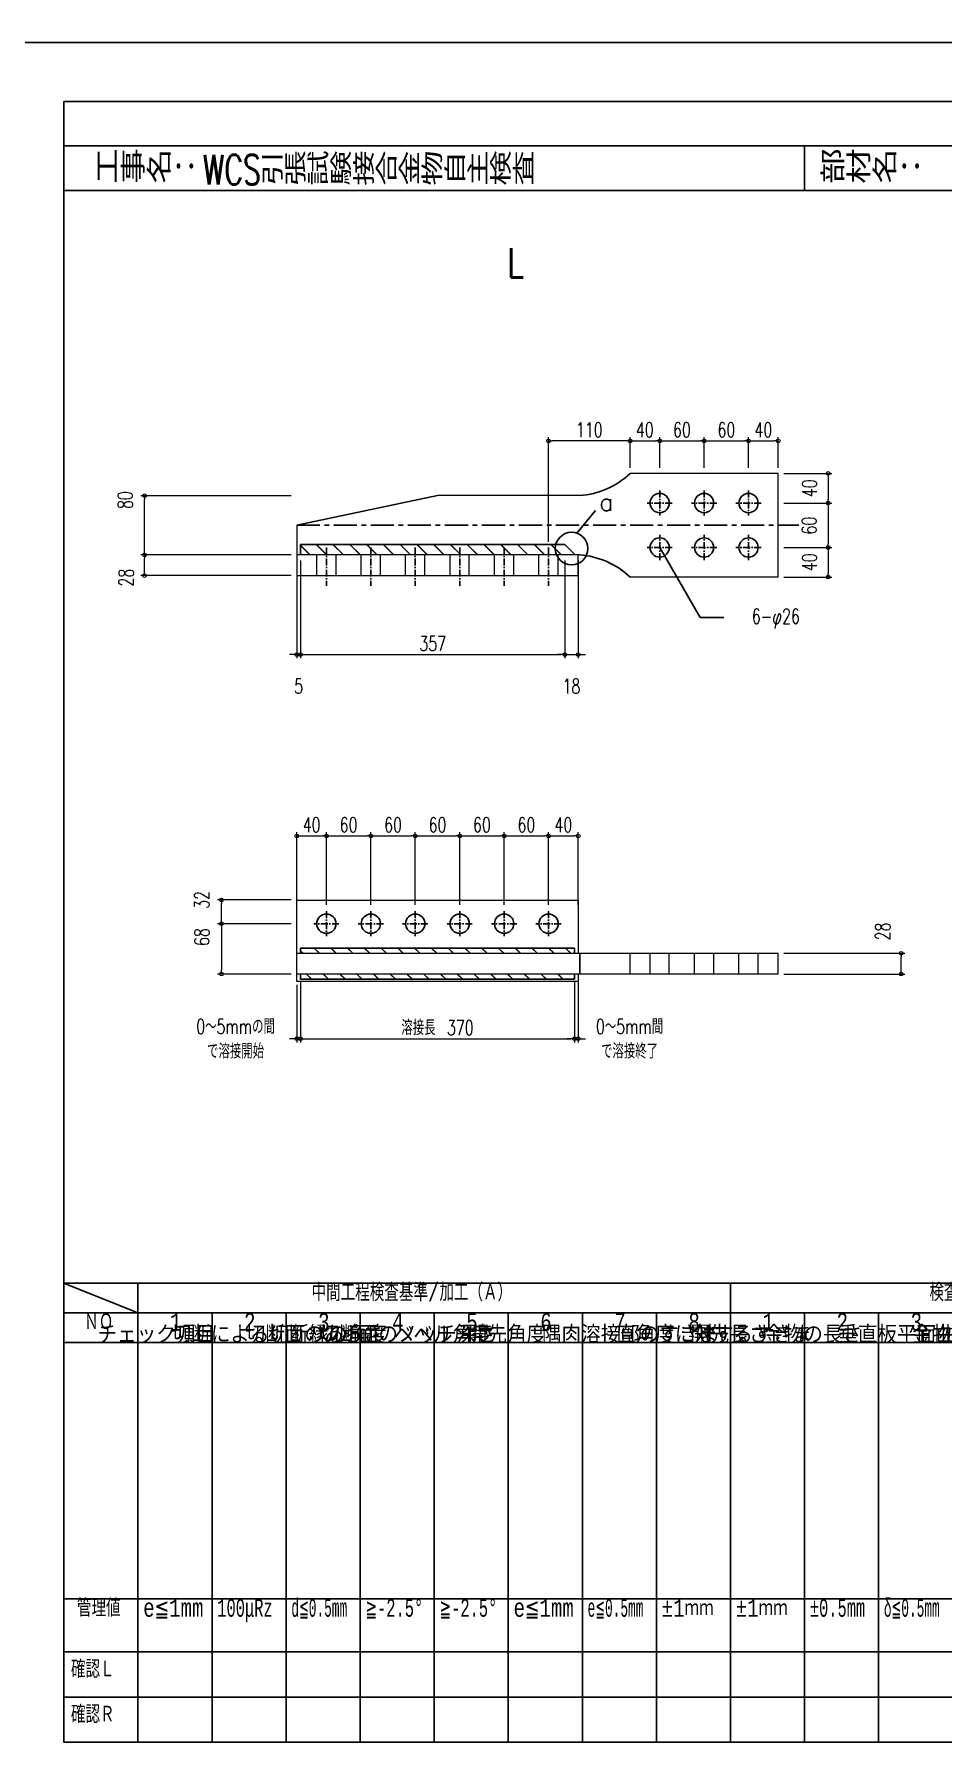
# Model space of a CAD drawing. Header units: millimetres. Extents: x 0 to 18796, y -11 to 7128.
# Drawn here: x 8744 to 9971, y 2450 to 4763 of the extents above; entities that cross this region are included whole.
import ezdxf
from ezdxf.enums import TextEntityAlignment as Align

# ---------------------------------------------------------------- set-up
doc = ezdxf.new("R2010")
doc.units = ezdxf.units.MM
doc.header["$LTSCALE"] = 5
for name, pattern in [('ACAD_ISO03W100', [30, 12, -18]), ('CENTER1', [10, 6.25, -1.25, 1.25, -1.25]), ('JIS_08_50', [53, 50, -1.125, 0.75, -1.125])]:
    doc.linetypes.add(name, pattern=pattern)
doc.layers.get('0').update_dxf_attribs({"color": 255})
doc.layers.get('DEFPOINTS').update_dxf_attribs({"color": 9})
for name, color, linetype in [('CENTER', 2, 'JIS_08_50'), ('LAYER6', 7, 'Continuous'), ('寸法', 4, 'Continuous'), ('文字', 7, 'Continuous'), ('溶接', 241, 'Continuous'), ('補助線', 7, 'ACAD_ISO03W100'), ('金物', 142, 'Continuous')]:
    doc.layers.add(name, color=color, linetype=linetype)
doc.styles.add('DLSTANDARD1', font='monotxt.shx', dxfattribs={"width": 0.6, "bigfont": 'extfont'})
doc.styles.add('KANJI', font='simplex.shx', dxfattribs={"width": 0.7, "bigfont": 'extfont2.shx'})
doc.styles.get("Standard").update_dxf_attribs({"font": 'simplex.shx', "width": 0.7, "height": 2.5, "bigfont": '@extfont2.shx'})
doc.styles.add('SUNPOU', font='simplex.shx', dxfattribs={"width": 0.7, "bigfont": 'extfont2.shx'})
doc.styles.add('TATEGAKI', font='txt', dxfattribs={"bigfont": 'bigfont.shx'})
doc.dimstyles.new('S5', dxfattribs={"dimscale": 5, "dimtxt": 4, "dimasz": 1, "dimexe": 1, "dimexo": 1.5, "dimgap": 1, "dimtad": 1, "dimtxsty": 'KANJI', "dimblk": 'ORIGIN', "dimcen": 0, "dimclrd": 256, "dimclre": 256, "dimclrt": 256, "dimadec": 0, "dimazin": 0, "dimtfac": 1, "dimtmove": 2, "dimatfit": 2, "dimfxl": 1, "dimtolj": 2, "dimlwd": 5, "dimlwe": 5, "dimarcsym": 0})
pattern_1 = [(135, (7193.385, 433.585), (-11.31371, -11.31371), []), (135, (7193.385, 433.905), (-11.31371, -11.31371), [])]

# ---------------------------------------------------------------- blocks, each defined once
blk = doc.blocks.new('_Origin')
at = {"color": 0, "linetype": 'ByBlock', "lineweight": -2}
blk.add_line((0, 0), (-1, 0), dxfattribs=at)
blk.add_circle((0, 0), 0.5, dxfattribs=at)
blk = doc.blocks.new('*D249')
at = {"layer": 'DEFPOINTS', "color": 0, "transparency": 16777216}
for p in [(9438.4, 4213.7), (9548.4, 4171.2), (9438.4, 4069.7)]:
    blk.add_point(p, dxfattribs=at)
at = {"layer": '寸法', "lineweight": 5, "transparency": 16777216}
for p, q in [((9438.4, 4077.2), (9438.4, 4218.7)), ((9543.4, 4213.7), (9443.4, 4213.7)), ((9548.4, 4178.7), (9548.4, 4218.7))]:
    blk.add_line(p, q, dxfattribs=at)
at = {"layer": '寸法', "lineweight": 5, "transparency": 16777216, "xscale": 5, "yscale": 5, "zscale": 5, "rotation": 180}
blk.add_blockref('_Origin', (9438.4, 4213.7), dxfattribs=at)
at = {"layer": '寸法', "lineweight": 5, "transparency": 16777216, "xscale": 5, "yscale": 5, "zscale": 5}
blk.add_blockref('_Origin', (9548.4, 4213.7), dxfattribs=at)
at = {"layer": '寸法', "linetype": 'Continuous', "transparency": 16777216, "insert": (9493.4, 4228.7), "char_height": 20, "attachment_point": 5, "style": 'KANJI'}
blk.add_mtext('\\A2;110', dxfattribs=at)
blk = doc.blocks.new('*D250')
at = {"layer": 'DEFPOINTS', "color": 0, "transparency": 16777216}
for p in [(8893, 4139.7), (9098.4, 4139.7), (9098.4, 4059.7)]:
    blk.add_point(p, dxfattribs=at)
at = {"layer": '寸法', "lineweight": 5, "transparency": 16777216}
for p, q in [((9090.9, 4139.7), (8888, 4139.7)), ((8893, 4064.7), (8893, 4134.7)), ((9090.9, 4059.7), (8888, 4059.7))]:
    blk.add_line(p, q, dxfattribs=at)
at = {"layer": '寸法', "lineweight": 5, "transparency": 16777216, "xscale": 5, "yscale": 5, "zscale": 5}
for p, rotation in [((8893, 4139.7), 90), ((8893, 4059.7), 270)]:
    blk.add_blockref('_Origin', p, dxfattribs=dict(at, rotation=rotation))
at = {"layer": '寸法', "linetype": 'Continuous', "transparency": 16777216, "insert": (8866.7, 4133.7), "char_height": 20, "attachment_point": 5, "rotation": 90, "style": 'KANJI'}
blk.add_mtext('\\A2;80', dxfattribs=at)
blk = doc.blocks.new('*D258')
at = {"layer": 'DEFPOINTS', "color": 0, "transparency": 16777216}
for p in [(8893, 4059.7), (9098.4, 4059.7), (9098.4, 4031.7)]:
    blk.add_point(p, dxfattribs=at)
at = {"layer": '寸法', "lineweight": 5, "transparency": 16777216}
for p, q in [((9090.9, 4059.7), (8888, 4059.7)), ((8893, 4036.7), (8893, 4054.7)), ((9090.9, 4031.7), (8888, 4031.7))]:
    blk.add_line(p, q, dxfattribs=at)
at = {"layer": '寸法', "lineweight": 5, "transparency": 16777216, "xscale": 5, "yscale": 5, "zscale": 5}
for p, rotation in [((8893, 4059.7), 90), ((8893, 4031.7), 270)]:
    blk.add_blockref('_Origin', p, dxfattribs=dict(at, rotation=rotation))
at = {"layer": '寸法', "linetype": 'Continuous', "transparency": 16777216, "insert": (8868, 4029), "char_height": 20, "attachment_point": 5, "rotation": 90, "style": 'KANJI'}
blk.add_mtext('\\A2;28', dxfattribs=at)
blk = doc.blocks.new('*D251')
at = {"layer": 'DEFPOINTS', "color": 0, "transparency": 16777216}
for p in [(9748.4, 4169.7), (9748.4, 4129.7), (9816, 4129.7)]:
    blk.add_point(p, dxfattribs=at)
at = {"layer": '寸法', "lineweight": 5, "transparency": 16777216}
for p, q in [((9755.9, 4169.7), (9821, 4169.7)), ((9816, 4164.7), (9816, 4134.7)), ((9755.9, 4129.7), (9821, 4129.7))]:
    blk.add_line(p, q, dxfattribs=at)
at = {"layer": '寸法', "lineweight": 5, "transparency": 16777216, "xscale": 5, "yscale": 5, "zscale": 5}
for p, rotation in [((9816, 4169.7), 90), ((9816, 4129.7), 270)]:
    blk.add_blockref('_Origin', p, dxfattribs=dict(at, rotation=rotation))
at = {"layer": '寸法', "linetype": 'Continuous', "transparency": 16777216, "insert": (9790.6, 4149.7), "char_height": 20, "attachment_point": 5, "rotation": 90, "style": 'KANJI'}
blk.add_mtext('\\A2;40', dxfattribs=at)
blk = doc.blocks.new('*D252')
at = {"layer": 'DEFPOINTS', "color": 0, "transparency": 16777216}
for p in [(9748.4, 4069.7), (9748.4, 4029.7), (9816, 4029.7)]:
    blk.add_point(p, dxfattribs=at)
at = {"layer": '寸法', "lineweight": 5, "transparency": 16777216}
for p, q in [((9755.9, 4069.7), (9821, 4069.7)), ((9816, 4064.7), (9816, 4034.7)), ((9755.9, 4029.7), (9821, 4029.7))]:
    blk.add_line(p, q, dxfattribs=at)
at = {"layer": '寸法', "lineweight": 5, "transparency": 16777216, "xscale": 5, "yscale": 5, "zscale": 5}
for p, rotation in [((9816, 4069.7), 90), ((9816, 4029.7), 270)]:
    blk.add_blockref('_Origin', p, dxfattribs=dict(at, rotation=rotation))
at = {"layer": '寸法', "linetype": 'Continuous', "transparency": 16777216, "insert": (9790.6, 4049.7), "char_height": 20, "attachment_point": 5, "rotation": 90, "style": 'KANJI'}
blk.add_mtext('\\A2;40', dxfattribs=at)
blk = doc.blocks.new('*D253')
at = {"layer": 'DEFPOINTS', "color": 0, "transparency": 16777216}
for p in [(9588.4, 4213.7), (9548.4, 4169.7), (9588.4, 4169.7)]:
    blk.add_point(p, dxfattribs=at)
at = {"layer": '寸法', "lineweight": 5, "transparency": 16777216}
for p, q in [((9548.4, 4177.2), (9548.4, 4218.7)), ((9553.4, 4213.7), (9583.4, 4213.7)), ((9588.4, 4177.2), (9588.4, 4218.7))]:
    blk.add_line(p, q, dxfattribs=at)
at = {"layer": '寸法', "lineweight": 5, "transparency": 16777216, "xscale": 5, "yscale": 5, "zscale": 5, "rotation": 180}
blk.add_blockref('_Origin', (9548.4, 4213.7), dxfattribs=at)
at = {"layer": '寸法', "lineweight": 5, "transparency": 16777216, "xscale": 5, "yscale": 5, "zscale": 5}
blk.add_blockref('_Origin', (9588.4, 4213.7), dxfattribs=at)
at = {"layer": '寸法', "linetype": 'Continuous', "transparency": 16777216, "insert": (9568.4, 4228.7), "char_height": 20, "attachment_point": 5, "style": 'KANJI'}
blk.add_mtext('\\A2;40', dxfattribs=at)
blk = doc.blocks.new('*D254')
at = {"layer": 'DEFPOINTS', "color": 0, "transparency": 16777216}
for p in [(9708.4, 4213.7), (9648.4, 4169.7), (9708.4, 4169.7)]:
    blk.add_point(p, dxfattribs=at)
at = {"layer": '寸法', "lineweight": 5, "transparency": 16777216}
for p, q in [((9648.4, 4177.2), (9648.4, 4218.7)), ((9653.4, 4213.7), (9703.4, 4213.7)), ((9708.4, 4177.2), (9708.4, 4218.7))]:
    blk.add_line(p, q, dxfattribs=at)
at = {"layer": '寸法', "lineweight": 5, "transparency": 16777216, "xscale": 5, "yscale": 5, "zscale": 5, "rotation": 180}
blk.add_blockref('_Origin', (9648.4, 4213.7), dxfattribs=at)
at = {"layer": '寸法', "lineweight": 5, "transparency": 16777216, "xscale": 5, "yscale": 5, "zscale": 5}
blk.add_blockref('_Origin', (9708.4, 4213.7), dxfattribs=at)
at = {"layer": '寸法', "linetype": 'Continuous', "transparency": 16777216, "insert": (9678.4, 4228.7), "char_height": 20, "attachment_point": 5, "style": 'KANJI'}
blk.add_mtext('\\A2;60', dxfattribs=at)
blk = doc.blocks.new('*D255')
at = {"layer": 'DEFPOINTS', "color": 0, "transparency": 16777216}
for p in [(9648.4, 4213.7), (9588.4, 4169.7), (9648.4, 4169.7)]:
    blk.add_point(p, dxfattribs=at)
at = {"layer": '寸法', "lineweight": 5, "transparency": 16777216}
for p, q in [((9588.4, 4177.2), (9588.4, 4218.7)), ((9593.4, 4213.7), (9643.4, 4213.7)), ((9648.4, 4177.2), (9648.4, 4218.7))]:
    blk.add_line(p, q, dxfattribs=at)
at = {"layer": '寸法', "lineweight": 5, "transparency": 16777216, "xscale": 5, "yscale": 5, "zscale": 5, "rotation": 180}
blk.add_blockref('_Origin', (9588.4, 4213.7), dxfattribs=at)
at = {"layer": '寸法', "lineweight": 5, "transparency": 16777216, "xscale": 5, "yscale": 5, "zscale": 5}
blk.add_blockref('_Origin', (9648.4, 4213.7), dxfattribs=at)
at = {"layer": '寸法', "linetype": 'Continuous', "transparency": 16777216, "insert": (9618.4, 4228.7), "char_height": 20, "attachment_point": 5, "style": 'KANJI'}
blk.add_mtext('\\A2;60', dxfattribs=at)
blk = doc.blocks.new('*D256')
at = {"layer": 'DEFPOINTS', "color": 0, "transparency": 16777216}
for p in [(9748.4, 4213.7), (9708.4, 4169.7), (9748.4, 4169.7)]:
    blk.add_point(p, dxfattribs=at)
at = {"layer": '寸法', "lineweight": 5, "transparency": 16777216}
for p, q in [((9708.4, 4177.2), (9708.4, 4218.7)), ((9713.4, 4213.7), (9743.4, 4213.7)), ((9748.4, 4177.2), (9748.4, 4218.7))]:
    blk.add_line(p, q, dxfattribs=at)
at = {"layer": '寸法', "lineweight": 5, "transparency": 16777216, "xscale": 5, "yscale": 5, "zscale": 5, "rotation": 180}
blk.add_blockref('_Origin', (9708.4, 4213.7), dxfattribs=at)
at = {"layer": '寸法', "lineweight": 5, "transparency": 16777216, "xscale": 5, "yscale": 5, "zscale": 5}
blk.add_blockref('_Origin', (9748.4, 4213.7), dxfattribs=at)
at = {"layer": '寸法', "linetype": 'Continuous', "transparency": 16777216, "insert": (9728.4, 4228.7), "char_height": 20, "attachment_point": 5, "style": 'KANJI'}
blk.add_mtext('\\A2;40', dxfattribs=at)
blk = doc.blocks.new('*D257')
at = {"layer": 'DEFPOINTS', "color": 0, "transparency": 16777216}
for p in [(9748.4, 4129.7), (9748.4, 4069.7), (9816, 4069.7)]:
    blk.add_point(p, dxfattribs=at)
at = {"layer": '寸法', "lineweight": 5, "transparency": 16777216}
for p, q in [((9755.9, 4129.7), (9821, 4129.7)), ((9816, 4124.7), (9816, 4074.7)), ((9755.9, 4069.7), (9821, 4069.7))]:
    blk.add_line(p, q, dxfattribs=at)
at = {"layer": '寸法', "lineweight": 5, "transparency": 16777216, "xscale": 5, "yscale": 5, "zscale": 5}
for p, rotation in [((9816, 4129.7), 90), ((9816, 4069.7), 270)]:
    blk.add_blockref('_Origin', p, dxfattribs=dict(at, rotation=rotation))
at = {"layer": '寸法', "linetype": 'Continuous', "transparency": 16777216, "insert": (9790.3, 4099.2), "char_height": 20, "attachment_point": 5, "rotation": 90, "style": 'KANJI'}
blk.add_mtext('\\A2;60', dxfattribs=at)
blk = doc.blocks.new('*D261')
at = {"layer": 'DEFPOINTS', "color": 0, "transparency": 16777216}
for p in [(9748.4, 3521.6), (9914.5, 3521.6), (9748.4, 3493.6)]:
    blk.add_point(p, dxfattribs=at)
at = {"layer": '寸法', "lineweight": 5, "transparency": 16777216}
for p, q in [((9755.9, 3521.6), (9919.5, 3521.6)), ((9914.5, 3498.6), (9914.5, 3516.6)), ((9755.9, 3493.6), (9919.5, 3493.6))]:
    blk.add_line(p, q, dxfattribs=at)
at = {"layer": '寸法', "lineweight": 5, "transparency": 16777216, "xscale": 5, "yscale": 5, "zscale": 5}
for p, rotation in [((9914.5, 3521.6), 90), ((9914.5, 3493.6), 270)]:
    blk.add_blockref('_Origin', p, dxfattribs=dict(at, rotation=rotation))
at = {"layer": '寸法', "linetype": 'Continuous', "transparency": 16777216, "insert": (9889.5, 3551), "char_height": 20, "attachment_point": 5, "rotation": 90, "style": 'KANJI'}
blk.add_mtext('\\A2;28', dxfattribs=at)
blk = doc.blocks.new('*D259')
at = {"layer": 'DEFPOINTS', "color": 0, "transparency": 16777216}
for p in [(8996.6, 3593.6), (9098.4, 3593.6), (9098.4, 3561.6)]:
    blk.add_point(p, dxfattribs=at)
at = {"layer": '寸法', "lineweight": 5, "transparency": 16777216}
for p, q in [((9090.9, 3593.6), (8991.6, 3593.6)), ((8996.6, 3566.6), (8996.6, 3588.6)), ((9090.9, 3561.6), (8991.6, 3561.6))]:
    blk.add_line(p, q, dxfattribs=at)
at = {"layer": '寸法', "lineweight": 5, "transparency": 16777216, "xscale": 5, "yscale": 5, "zscale": 5}
for p, rotation in [((8996.6, 3593.6), 90), ((8996.6, 3561.6), 270)]:
    blk.add_blockref('_Origin', p, dxfattribs=dict(at, rotation=rotation))
at = {"layer": '寸法', "linetype": 'Continuous', "transparency": 16777216, "insert": (8970.3, 3593.6), "char_height": 20, "attachment_point": 5, "rotation": 90, "style": 'KANJI'}
blk.add_mtext('\\A2;32', dxfattribs=at)
blk = doc.blocks.new('*D260')
at = {"layer": 'DEFPOINTS', "color": 0, "transparency": 16777216}
for p in [(9098.4, 3561.6), (8996.6, 3493.6), (9098.4, 3493.6)]:
    blk.add_point(p, dxfattribs=at)
at = {"layer": '寸法', "lineweight": 5, "transparency": 16777216}
for p, q in [((9090.9, 3561.6), (8991.6, 3561.6)), ((8996.6, 3556.6), (8996.6, 3498.6)), ((9090.9, 3493.6), (8991.6, 3493.6))]:
    blk.add_line(p, q, dxfattribs=at)
at = {"layer": '寸法', "lineweight": 5, "transparency": 16777216, "xscale": 5, "yscale": 5, "zscale": 5}
for p, rotation in [((8996.6, 3561.6), 90), ((8996.6, 3493.6), 270)]:
    blk.add_blockref('_Origin', p, dxfattribs=dict(at, rotation=rotation))
at = {"layer": '寸法', "linetype": 'Continuous', "transparency": 16777216, "insert": (8970.3, 3543.6), "char_height": 20, "attachment_point": 5, "rotation": 90, "style": 'KANJI'}
blk.add_mtext('\\A2;68', dxfattribs=at)
blk = doc.blocks.new('*D272')
at = {"layer": 'DEFPOINTS', "color": 0, "transparency": 16777216}
for p in [(9098.4, 3486.6), (9103.4, 3486.6), (9103.4, 3406.1)]:
    blk.add_point(p, dxfattribs=at)
at = {"layer": '寸法', "linetype": 'Continuous', "lineweight": 5, "transparency": 16777216}
for p, q in [((9098.4, 3479.1), (9098.4, 3401.1)), ((9103.4, 3479.1), (9103.4, 3401.1)), ((9093.4, 3406.1), (9088.4, 3406.1)), ((9098.4, 3406.1), (9103.4, 3406.1)), ((9108.4, 3406.1), (9113.4, 3406.1))]:
    blk.add_line(p, q, dxfattribs=at)
at = {"layer": '寸法', "lineweight": 5, "transparency": 16777216, "xscale": 5, "yscale": 5, "zscale": 5}
blk.add_blockref('_Origin', (9098.4, 3406.1), dxfattribs=at)
at = {"layer": '寸法', "lineweight": 5, "transparency": 16777216, "xscale": 5, "yscale": 5, "zscale": 5, "rotation": 180}
blk.add_blockref('_Origin', (9103.4, 3406.1), dxfattribs=at)
at = {"layer": '寸法', "linetype": 'Continuous', "transparency": 16777216, "insert": (9015.8, 3406.1), "char_height": 20, "attachment_point": 5, "style": 'KANJI'}
blk.add_mtext('\\A2;0～5mmの間\\Pで溶接開始', dxfattribs=at)
blk = doc.blocks.new('*D273')
at = {"layer": 'DEFPOINTS', "color": 0, "transparency": 16777216}
for p in [(9103.4, 3490.6), (9473.4, 3490.6), (9473.4, 3406.1)]:
    blk.add_point(p, dxfattribs=at)
at = {"layer": '寸法', "linetype": 'Continuous', "lineweight": 5, "transparency": 16777216}
for p, q in [((9103.4, 3483.1), (9103.4, 3401.1)), ((9473.4, 3483.1), (9473.4, 3401.1)), ((9108.4, 3406.1), (9468.4, 3406.1))]:
    blk.add_line(p, q, dxfattribs=at)
at = {"layer": '寸法', "lineweight": 5, "transparency": 16777216, "xscale": 5, "yscale": 5, "zscale": 5, "rotation": 180}
blk.add_blockref('_Origin', (9103.4, 3406.1), dxfattribs=at)
at = {"layer": '寸法', "lineweight": 5, "transparency": 16777216, "xscale": 5, "yscale": 5, "zscale": 5}
blk.add_blockref('_Origin', (9473.4, 3406.1), dxfattribs=at)
at = {"layer": '寸法', "linetype": 'Continuous', "transparency": 16777216, "insert": (9288.4, 3421.1), "char_height": 20, "attachment_point": 5, "style": 'KANJI'}
blk.add_mtext('\\A2;溶接長\u3000370', dxfattribs=at)
blk = doc.blocks.new('*D274')
at = {"layer": 'DEFPOINTS', "color": 0, "transparency": 16777216}
for p in [(9478.4, 3496.6), (9473.4, 3490.6), (9478.4, 3406.1)]:
    blk.add_point(p, dxfattribs=at)
at = {"layer": '寸法', "linetype": 'Continuous', "lineweight": 5, "transparency": 16777216}
for p, q in [((9473.4, 3483.1), (9473.4, 3401.1)), ((9478.4, 3489.1), (9478.4, 3401.1)), ((9468.4, 3406.1), (9463.4, 3406.1)), ((9473.4, 3406.1), (9478.4, 3406.1)), ((9483.4, 3406.1), (9488.4, 3406.1))]:
    blk.add_line(p, q, dxfattribs=at)
at = {"layer": '寸法', "lineweight": 5, "transparency": 16777216, "xscale": 5, "yscale": 5, "zscale": 5}
blk.add_blockref('_Origin', (9473.4, 3406.1), dxfattribs=at)
at = {"layer": '寸法', "lineweight": 5, "transparency": 16777216, "xscale": 5, "yscale": 5, "zscale": 5, "rotation": 180}
blk.add_blockref('_Origin', (9478.4, 3406.1), dxfattribs=at)
at = {"layer": '寸法', "linetype": 'Continuous', "transparency": 16777216, "insert": (9547.7, 3406.1), "char_height": 20, "attachment_point": 5, "style": 'KANJI'}
blk.add_mtext('\\A2;0～5mm間\\Pで溶接終了', dxfattribs=at)
blk = doc.blocks.new('*D275')
at = {"layer": 'DEFPOINTS', "color": 0, "transparency": 16777216}
for p in [(9138.4, 3680.1), (9098.4, 3579.6), (9138.4, 3579.6)]:
    blk.add_point(p, dxfattribs=at)
at = {"layer": '寸法', "linetype": 'Continuous', "lineweight": 5, "transparency": 16777216}
for p, q in [((9098.4, 3587.1), (9098.4, 3685.1)), ((9103.4, 3680.1), (9133.4, 3680.1)), ((9138.4, 3587.1), (9138.4, 3685.1))]:
    blk.add_line(p, q, dxfattribs=at)
at = {"layer": '寸法', "lineweight": 5, "transparency": 16777216, "xscale": 5, "yscale": 5, "zscale": 5, "rotation": 180}
blk.add_blockref('_Origin', (9098.4, 3680.1), dxfattribs=at)
at = {"layer": '寸法', "lineweight": 5, "transparency": 16777216, "xscale": 5, "yscale": 5, "zscale": 5}
blk.add_blockref('_Origin', (9138.4, 3680.1), dxfattribs=at)
at = {"layer": '寸法', "linetype": 'Continuous', "transparency": 16777216, "insert": (9118.4, 3695.1), "char_height": 20, "attachment_point": 5, "style": 'KANJI'}
blk.add_mtext('\\A2;40', dxfattribs=at)
blk = doc.blocks.new('*D276')
at = {"layer": 'DEFPOINTS', "color": 0, "transparency": 16777216}
for p in [(9198.4, 3680.1), (9138.4, 3579.6), (9198.4, 3579.6)]:
    blk.add_point(p, dxfattribs=at)
at = {"layer": '寸法', "linetype": 'Continuous', "lineweight": 5, "transparency": 16777216}
for p, q in [((9138.4, 3587.1), (9138.4, 3685.1)), ((9143.4, 3680.1), (9193.4, 3680.1)), ((9198.4, 3587.1), (9198.4, 3685.1))]:
    blk.add_line(p, q, dxfattribs=at)
at = {"layer": '寸法', "lineweight": 5, "transparency": 16777216, "xscale": 5, "yscale": 5, "zscale": 5, "rotation": 180}
blk.add_blockref('_Origin', (9138.4, 3680.1), dxfattribs=at)
at = {"layer": '寸法', "lineweight": 5, "transparency": 16777216, "xscale": 5, "yscale": 5, "zscale": 5}
blk.add_blockref('_Origin', (9198.4, 3680.1), dxfattribs=at)
at = {"layer": '寸法', "linetype": 'Continuous', "transparency": 16777216, "insert": (9168.4, 3695.1), "char_height": 20, "attachment_point": 5, "style": 'KANJI'}
blk.add_mtext('\\A2;60', dxfattribs=at)
blk = doc.blocks.new('*D277')
at = {"layer": 'DEFPOINTS', "color": 0, "transparency": 16777216}
for p in [(9258.4, 3680.1), (9198.4, 3579.6), (9258.4, 3579.6)]:
    blk.add_point(p, dxfattribs=at)
at = {"layer": '寸法', "linetype": 'Continuous', "lineweight": 5, "transparency": 16777216}
for p, q in [((9198.4, 3587.1), (9198.4, 3685.1)), ((9203.4, 3680.1), (9253.4, 3680.1)), ((9258.4, 3587.1), (9258.4, 3685.1))]:
    blk.add_line(p, q, dxfattribs=at)
at = {"layer": '寸法', "lineweight": 5, "transparency": 16777216, "xscale": 5, "yscale": 5, "zscale": 5, "rotation": 180}
blk.add_blockref('_Origin', (9198.4, 3680.1), dxfattribs=at)
at = {"layer": '寸法', "lineweight": 5, "transparency": 16777216, "xscale": 5, "yscale": 5, "zscale": 5}
blk.add_blockref('_Origin', (9258.4, 3680.1), dxfattribs=at)
at = {"layer": '寸法', "linetype": 'Continuous', "transparency": 16777216, "insert": (9228.4, 3695.1), "char_height": 20, "attachment_point": 5, "style": 'KANJI'}
blk.add_mtext('\\A2;60', dxfattribs=at)
blk = doc.blocks.new('*D278')
at = {"layer": 'DEFPOINTS', "color": 0, "transparency": 16777216}
for p in [(9318.4, 3680.1), (9258.4, 3579.6), (9318.4, 3579.6)]:
    blk.add_point(p, dxfattribs=at)
at = {"layer": '寸法', "linetype": 'Continuous', "lineweight": 5, "transparency": 16777216}
for p, q in [((9258.4, 3587.1), (9258.4, 3685.1)), ((9263.4, 3680.1), (9313.4, 3680.1)), ((9318.4, 3587.1), (9318.4, 3685.1))]:
    blk.add_line(p, q, dxfattribs=at)
at = {"layer": '寸法', "lineweight": 5, "transparency": 16777216, "xscale": 5, "yscale": 5, "zscale": 5, "rotation": 180}
blk.add_blockref('_Origin', (9258.4, 3680.1), dxfattribs=at)
at = {"layer": '寸法', "lineweight": 5, "transparency": 16777216, "xscale": 5, "yscale": 5, "zscale": 5}
blk.add_blockref('_Origin', (9318.4, 3680.1), dxfattribs=at)
at = {"layer": '寸法', "linetype": 'Continuous', "transparency": 16777216, "insert": (9288.4, 3695.1), "char_height": 20, "attachment_point": 5, "style": 'KANJI'}
blk.add_mtext('\\A2;60', dxfattribs=at)
blk = doc.blocks.new('*D279')
at = {"layer": 'DEFPOINTS', "color": 0, "transparency": 16777216}
for p in [(9378.4, 3680.1), (9318.4, 3579.6), (9378.4, 3579.6)]:
    blk.add_point(p, dxfattribs=at)
at = {"layer": '寸法', "linetype": 'Continuous', "lineweight": 5, "transparency": 16777216}
for p, q in [((9318.4, 3587.1), (9318.4, 3685.1)), ((9323.4, 3680.1), (9373.4, 3680.1)), ((9378.4, 3587.1), (9378.4, 3685.1))]:
    blk.add_line(p, q, dxfattribs=at)
at = {"layer": '寸法', "lineweight": 5, "transparency": 16777216, "xscale": 5, "yscale": 5, "zscale": 5, "rotation": 180}
blk.add_blockref('_Origin', (9318.4, 3680.1), dxfattribs=at)
at = {"layer": '寸法', "lineweight": 5, "transparency": 16777216, "xscale": 5, "yscale": 5, "zscale": 5}
blk.add_blockref('_Origin', (9378.4, 3680.1), dxfattribs=at)
at = {"layer": '寸法', "linetype": 'Continuous', "transparency": 16777216, "insert": (9348.4, 3695.1), "char_height": 20, "attachment_point": 5, "style": 'KANJI'}
blk.add_mtext('\\A2;60', dxfattribs=at)
blk = doc.blocks.new('*D280')
at = {"layer": 'DEFPOINTS', "color": 0, "transparency": 16777216}
for p in [(9438.4, 3680.1), (9378.4, 3579.6), (9438.4, 3579.6)]:
    blk.add_point(p, dxfattribs=at)
at = {"layer": '寸法', "linetype": 'Continuous', "lineweight": 5, "transparency": 16777216}
for p, q in [((9378.4, 3587.1), (9378.4, 3685.1)), ((9383.4, 3680.1), (9433.4, 3680.1)), ((9438.4, 3587.1), (9438.4, 3685.1))]:
    blk.add_line(p, q, dxfattribs=at)
at = {"layer": '寸法', "lineweight": 5, "transparency": 16777216, "xscale": 5, "yscale": 5, "zscale": 5, "rotation": 180}
blk.add_blockref('_Origin', (9378.4, 3680.1), dxfattribs=at)
at = {"layer": '寸法', "lineweight": 5, "transparency": 16777216, "xscale": 5, "yscale": 5, "zscale": 5}
blk.add_blockref('_Origin', (9438.4, 3680.1), dxfattribs=at)
at = {"layer": '寸法', "linetype": 'Continuous', "transparency": 16777216, "insert": (9408.4, 3695.1), "char_height": 20, "attachment_point": 5, "style": 'KANJI'}
blk.add_mtext('\\A2;60', dxfattribs=at)
blk = doc.blocks.new('*D281')
at = {"layer": 'DEFPOINTS', "color": 0, "transparency": 16777216}
for p in [(9478.4, 3680.1), (9438.4, 3579.6), (9478.4, 3579.6)]:
    blk.add_point(p, dxfattribs=at)
at = {"layer": '寸法', "linetype": 'Continuous', "lineweight": 5, "transparency": 16777216}
for p, q in [((9438.4, 3587.1), (9438.4, 3685.1)), ((9443.4, 3680.1), (9473.4, 3680.1)), ((9478.4, 3587.1), (9478.4, 3685.1))]:
    blk.add_line(p, q, dxfattribs=at)
at = {"layer": '寸法', "lineweight": 5, "transparency": 16777216, "xscale": 5, "yscale": 5, "zscale": 5, "rotation": 180}
blk.add_blockref('_Origin', (9438.4, 3680.1), dxfattribs=at)
at = {"layer": '寸法', "lineweight": 5, "transparency": 16777216, "xscale": 5, "yscale": 5, "zscale": 5}
blk.add_blockref('_Origin', (9478.4, 3680.1), dxfattribs=at)
at = {"layer": '寸法', "linetype": 'Continuous', "transparency": 16777216, "insert": (9458.4, 3695.1), "char_height": 20, "attachment_point": 5, "style": 'KANJI'}
blk.add_mtext('\\A2;40', dxfattribs=at)
blk = doc.blocks.new('*D282')
at = {"layer": 'DEFPOINTS', "color": 0, "transparency": 16777216}
for p in [(9098.4, 4059.7), (9103.4, 4040.7), (9103.4, 3925)]:
    blk.add_point(p, dxfattribs=at)
at = {"layer": '寸法', "linetype": 'Continuous', "lineweight": 5, "transparency": 16777216}
for p, q in [((9098.4, 4052.2), (9098.4, 3920)), ((9103.4, 4033.2), (9103.4, 3920)), ((9093.4, 3925), (9088.4, 3925)), ((9098.4, 3925), (9103.4, 3925)), ((9108.4, 3925), (9113.4, 3925))]:
    blk.add_line(p, q, dxfattribs=at)
at = {"layer": '寸法', "lineweight": 5, "transparency": 16777216, "xscale": 5, "yscale": 5, "zscale": 5}
blk.add_blockref('_Origin', (9098.4, 3925), dxfattribs=at)
at = {"layer": '寸法', "lineweight": 5, "transparency": 16777216, "xscale": 5, "yscale": 5, "zscale": 5, "rotation": 180}
blk.add_blockref('_Origin', (9103.4, 3925), dxfattribs=at)
at = {"layer": '寸法', "linetype": 'Continuous', "transparency": 16777216, "insert": (9100.9, 3882.5), "char_height": 20, "attachment_point": 5, "style": 'KANJI'}
blk.add_mtext('\\A2;5', dxfattribs=at)
blk = doc.blocks.new('*D283')
at = {"layer": 'DEFPOINTS', "color": 0, "transparency": 16777216}
for p in [(9103.4, 4059.7), (9460.4, 4059.7), (9460.4, 3925)]:
    blk.add_point(p, dxfattribs=at)
at = {"layer": '寸法', "linetype": 'Continuous', "lineweight": 5, "transparency": 16777216}
for p, q in [((9103.4, 4052.2), (9103.4, 3920)), ((9460.4, 4052.2), (9460.4, 3920)), ((9108.4, 3925), (9455.4, 3925))]:
    blk.add_line(p, q, dxfattribs=at)
at = {"layer": '寸法', "lineweight": 5, "transparency": 16777216, "xscale": 5, "yscale": 5, "zscale": 5, "rotation": 180}
blk.add_blockref('_Origin', (9103.4, 3925), dxfattribs=at)
at = {"layer": '寸法', "lineweight": 5, "transparency": 16777216, "xscale": 5, "yscale": 5, "zscale": 5}
blk.add_blockref('_Origin', (9460.4, 3925), dxfattribs=at)
at = {"layer": '寸法', "linetype": 'Continuous', "transparency": 16777216, "insert": (9281.9, 3940), "char_height": 20, "attachment_point": 5, "style": 'KANJI'}
blk.add_mtext('\\A2;357', dxfattribs=at)
blk = doc.blocks.new('*D284')
at = {"layer": 'DEFPOINTS', "color": 0, "transparency": 16777216}
for p in [(9460.4, 4059.7), (9478.4, 4059.7), (9478.4, 3925)]:
    blk.add_point(p, dxfattribs=at)
at = {"layer": '寸法', "linetype": 'Continuous', "lineweight": 5, "transparency": 16777216}
for p, q in [((9460.4, 4052.2), (9460.4, 3920)), ((9478.4, 4052.2), (9478.4, 3920)), ((9455.4, 3925), (9450.4, 3925)), ((9460.4, 3925), (9478.4, 3925)), ((9483.4, 3925), (9488.4, 3925))]:
    blk.add_line(p, q, dxfattribs=at)
at = {"layer": '寸法', "lineweight": 5, "transparency": 16777216, "xscale": 5, "yscale": 5, "zscale": 5}
blk.add_blockref('_Origin', (9460.4, 3925), dxfattribs=at)
at = {"layer": '寸法', "lineweight": 5, "transparency": 16777216, "xscale": 5, "yscale": 5, "zscale": 5, "rotation": 180}
blk.add_blockref('_Origin', (9478.4, 3925), dxfattribs=at)
at = {"layer": '寸法', "linetype": 'Continuous', "transparency": 16777216, "insert": (9469.4, 3882.5), "char_height": 20, "attachment_point": 5, "style": 'KANJI'}
blk.add_mtext('\\A2;18', dxfattribs=at)

msp = doc.modelspace()

# ---------------------------------------------------------------- hatches: boundary and pattern name
at = {"layer": '溶接', "ltscale": 6}
h = msp.add_hatch(dxfattribs=at)
h.set_pattern_fill('JIS_LC_20', color=256, scale=0.8, angle=90)
h.set_pattern_definition([(135, (7194.385, 980.727), (-11.31371, -11.31371), []), (135, (7194.385, 981.047), (-11.31371, -11.31371), [])])
h.paths.add_polyline_path([(9282.385, 4059.727), (9103.385, 4059.727), (9103.385, 4073.727), (9282.385, 4073.727)])
h.paths.add_polyline_path([(9460.385, 4059.727), (9282.385, 4059.727), (9282.385, 4073.727), (9460.385, 4073.727)])
h.paths.add_polyline_path([(9460.385, 4059.727), (9460.385, 4065.727)], flags=17)
h = msp.add_hatch(dxfattribs=at)
h.set_pattern_fill('JIS_LC_20', color=256, scale=0.8, angle=90)
h.set_pattern_definition(pattern_1)
h.paths.add_polyline_path([(9281.385, 3521.585), (9103.385, 3521.585), (9103.385, 3528.585), (9281.385, 3528.585)])
h.paths.add_polyline_path([(9464.385, 3521.585), (9281.385, 3521.585), (9281.385, 3528.585), (9464.385, 3528.585)])
h.paths.add_polyline_path([(9473.385, 3521.585), (9464.385, 3521.585), (9464.385, 3527.585), (9473.385, 3527.585)])
h = msp.add_hatch(dxfattribs=at)
h.set_pattern_fill('JIS_LC_20', color=256, scale=0.8, angle=90)
h.set_pattern_definition(pattern_1)
h.paths.add_polyline_path([(9281.385, 3493.585), (9103.385, 3493.585), (9103.385, 3486.585), (9281.385, 3486.585)])
h.paths.add_polyline_path([(9464.385, 3493.585), (9281.385, 3493.585), (9281.385, 3486.585), (9464.385, 3486.585)])
h.paths.add_polyline_path([(9473.385, 3493.585), (9464.385, 3493.585), (9464.385, 3487.585), (9473.385, 3487.585)])

# ---------------------------------------------------------------- linework, layer by layer
at = {"linetype": 'Continuous', "lineweight": -3}
for p, q in [((8784, 4612), (11988, 4612)), ((9784, 4552), (9784, 4612)), ((8784, 4552), (11988, 4552)), ((8784, 3076), (11988, 3076)), ((8784, 3036), (11988, 3036)), ((8784, 2996), (11684, 2996)), ((8784, 2649.709), (11684, 2649.709)), ((8784, 2577.936), (11684, 2577.936)), ((8784, 2516.968), (11684, 2516.968))]:
    msp.add_line(p, q, dxfattribs=at)
for points in [[(8704, 7128), (12068, 7128), (12068, 4752), (8704, 4752)], [(8704, 4752), (12068, 4752), (12068, 2376), (8704, 2376)], [(8784, 4672), (11988, 4672), (11988, 2456), (8784, 2456)]]:
    msp.add_lwpolyline(points, close=True, dxfattribs=at)
at = {"layer": 'CENTER', "linetype": 'CENTER1'}
msp.add_line((9098.385, 4099.727), (9776.038, 4099.727), dxfattribs=at)
at = {"layer": '寸法', "linetype": 'CENTER1', "ltscale": 0.3}
for p, q in [((9588.385, 4146.727), (9588.385, 4112.727)), ((9648.385, 4146.727), (9648.385, 4112.727)), ((9708.385, 4146.727), (9708.385, 4112.727)), ((9605.385, 4129.727), (9571.385, 4129.727)), ((9665.385, 4129.727), (9631.385, 4129.727)), ((9725.385, 4129.727), (9691.385, 4129.727)), ((9588.385, 4052.727), (9588.385, 4086.727)), ((9648.385, 4052.727), (9648.385, 4086.727)), ((9708.385, 4052.727), (9708.385, 4086.727)), ((9138.385, 4069.727), (9138.385, 4017.727)), ((9198.385, 4069.727), (9198.385, 4017.727)), ((9258.385, 4069.727), (9258.385, 4017.727)), ((9318.385, 4069.727), (9318.385, 4017.727)), ((9378.385, 4069.727), (9378.385, 4017.727)), ((9438.385, 4069.727), (9438.385, 4017.727)), ((9605.385, 4069.727), (9571.385, 4069.727)), ((9665.385, 4069.727), (9631.385, 4069.727)), ((9725.385, 4069.727), (9691.385, 4069.727)), ((9138.385, 3578.585), (9138.385, 3544.585)), ((9198.385, 3578.585), (9198.385, 3544.585)), ((9258.385, 3578.585), (9258.385, 3544.585)), ((9318.385, 3578.585), (9318.385, 3544.585)), ((9378.385, 3578.585), (9378.385, 3544.585)), ((9438.385, 3578.585), (9438.385, 3544.585)), ((9155.385, 3561.585), (9121.385, 3561.585)), ((9215.385, 3561.585), (9181.385, 3561.585)), ((9275.385, 3561.585), (9241.385, 3561.585)), ((9335.385, 3561.585), (9301.385, 3561.585)), ((9395.385, 3561.585), (9361.385, 3561.585)), ((9455.385, 3561.585), (9421.385, 3561.585))]:
    msp.add_line(p, q, dxfattribs=at)
at = {"layer": '寸法', "ltscale": 4}
msp.add_line((9476.491, 4089.183), (9501.527, 4119.571), dxfattribs=at)
at = {"layer": '寸法'}
for p, q in [((9588.385, 4069.727), (9643.028, 3975.081)), ((9643.028, 3975.081), (9675.176, 3975.081))]:
    msp.add_line(p, q, dxfattribs=at)
at = {"layer": '寸法', "linetype": 'Continuous'}
for p, q in [((8884, 3036), (8784, 3076)), ((8884, 2456), (8884, 3076)), ((9684, 2456), (9684, 3076)), ((8984, 2456), (8984, 3036)), ((9084, 2456), (9084, 3036)), ((9184, 2456), (9184, 3036)), ((9284, 2456), (9284, 3036)), ((9384, 2456), (9384, 3036)), ((9484, 2456), (9484, 3036)), ((9584, 2456), (9584, 3036)), ((9784, 2456), (9784, 3036)), ((9884, 2456), (9884, 3036))]:
    msp.add_line(p, q, dxfattribs=at)
msp.add_circle((9469.485, 4068.287), 22.04, dxfattribs=at)
at = {"layer": '溶接'}
for p, q in [((9460.385, 4073.727), (9103.385, 4073.727)), ((9473.385, 3528.585), (9103.385, 3528.585)), ((9473.385, 3521.585), (9473.385, 3528.585)), ((9473.385, 3493.585), (9473.385, 3486.585)), ((9473.385, 3486.585), (9103.385, 3486.585))]:
    msp.add_line(p, q, dxfattribs=at)
at = {"layer": '溶接', "linetype": 'Continuous'}
for p, q in [((9103.385, 4073.727), (9103.385, 4059.727)), ((9460.385, 4073.727), (9474.385, 4059.727)), ((9103.385, 3528.585), (9103.385, 3521.585)), ((9103.385, 3486.585), (9103.385, 3493.585))]:
    msp.add_line(p, q, dxfattribs=at)
at = {"layer": '補助線', "lineweight": 18}
for p, q in [((9125.385, 4031.727), (9125.385, 4059.727)), ((9151.385, 4031.727), (9151.385, 4059.727)), ((9185.385, 4031.727), (9185.385, 4059.727)), ((9211.385, 4031.727), (9211.385, 4059.727)), ((9245.385, 4031.727), (9245.385, 4059.727)), ((9271.385, 4031.727), (9271.385, 4059.727)), ((9305.385, 4031.727), (9305.385, 4059.727)), ((9331.385, 4031.727), (9331.385, 4059.727)), ((9365.385, 4031.727), (9365.385, 4059.727)), ((9391.385, 4031.727), (9391.385, 4059.727)), ((9425.385, 4031.727), (9425.385, 4059.727)), ((9451.385, 4031.727), (9451.385, 4059.727)), ((9575.385, 3493.585), (9575.385, 3521.585)), ((9601.385, 3493.585), (9601.385, 3521.585)), ((9635.385, 3493.585), (9635.385, 3521.585)), ((9661.385, 3493.585), (9661.385, 3521.585)), ((9695.385, 3493.585), (9695.385, 3521.585)), ((9721.385, 3493.585), (9721.385, 3521.585))]:
    msp.add_line(p, q, dxfattribs=at)
at = {"layer": '金物', "lineweight": 18}
for p, q in [((9748.385, 4169.727), (9548.385, 4169.727)), ((9748.385, 4029.727), (9748.385, 4169.727)), ((9480.385, 4139.727), (9288.385, 4139.727)), ((9098.385, 4099.727), (9098.385, 4059.727)), ((9098.385, 4059.727), (9098.385, 4031.727)), ((9480.385, 4059.727), (9098.385, 4059.727)), ((9478.385, 4031.727), (9478.385, 4059.727)), ((9098.385, 4031.727), (9478.385, 4031.727)), ((9748.385, 4029.727), (9548.385, 4029.727)), ((9098.385, 3483.585), (9098.385, 3593.585)), ((9098.385, 3593.585), (9478.385, 3593.585)), ((9478.385, 3593.585), (9478.385, 3521.585)), ((9098.385, 3521.585), (9748.385, 3521.585)), ((9548.385, 3493.585), (9548.385, 3521.585)), ((9748.385, 3493.585), (9748.385, 3521.585)), ((9748.385, 3493.585), (9098.385, 3493.585)), ((9478.385, 3493.585), (9478.385, 3483.585)), ((9478.385, 3483.585), (9098.385, 3483.585))]:
    msp.add_line(p, q, dxfattribs=at)
at = {"layer": '金物'}
msp.add_line((9098.385, 4099.727), (9288.385, 4139.727), dxfattribs=at)
at = {"layer": '金物', "ltscale": 2}
msp.add_line((9480.385, 3521.585), (9480.385, 3493.585), dxfattribs=at)
at = {"layer": '金物', "ltscale": 2.5}
for centre in [(9588.385, 4129.727), (9648.385, 4129.727), (9708.385, 4129.727), (9588.385, 4069.727), (9648.385, 4069.727), (9708.385, 4069.727), (9138.385, 3561.585), (9198.385, 3561.585), (9258.385, 3561.585), (9318.385, 3561.585), (9378.385, 3561.585), (9438.385, 3561.585)]:
    msp.add_circle(centre, 13, dxfattribs=at)
at = {"layer": '金物', "ltscale": 2}
for centre, start, end in [((9472.595, 4249.451), 274.060941, 313.550946), ((9472.595, 3950.003), 46.449054, 85.939059)]:
    msp.add_arc(centre, 110, start, end, dxfattribs=at)

# ---------------------------------------------------------------- texts
at = {"layer": 'LAYER6', "color": 0, "linetype": 'Continuous', "lineweight": -3, "width": 0.8}
for s, p in [('工事名：', (8824.009, 4562.926)), ('部材名：', (9803.834, 4562.926)), ('L', (9382.185, 4434.216))]:
    msp.add_text(s, height=40, dxfattribs=at).set_placement(p)
at = {"layer": 'LAYER6', "color": 0, "linetype": 'Continuous', "lineweight": -3, "insert": (8971.858, 4600.098), "char_height": 40, "width": 924.29947, "attachment_point": 1}
msp.add_mtext('WCS引張試験接合金物自主検査', dxfattribs=at)
at = {"layer": '寸法', "ltscale": 4, "style": 'SUNPOU'}
msp.add_text('a', height=24, dxfattribs=at).set_placement((9526.272, 4131.071), align=Align.MIDDLE_RIGHT)
at = {"layer": '寸法', "insert": (9777.563, 3986.805), "char_height": 20, "width": 98.97993, "attachment_point": 3}
msp.add_mtext('6-φ26', dxfattribs=at)
at = {"layer": '文字', "color": 0, "linetype": 'Continuous', "ltscale": 6, "style": 'DLSTANDARD1'}
for s, width, p in [('中間工程検査基準/加工（Ａ）', 0.74375, (9118.447, 3044.574)), ('検査基準/製品寸法（Ｂ）', 0.74375, (9952.562, 3044.574)), ('ＮＯ', 0.74375, (8811.463, 3004.574)), ('1', 0.74375, (8927.207, 3004.574)), ('2', 0.74375, (9027.207, 3004.574)), ('3', 0.74375, (9127.207, 3004.574)), ('4', 0.74375, (9227.207, 3004.574)), ('5', 0.74375, (9327.207, 3004.574)), ('6', 0.74375, (9427.207, 3004.574)), ('7', 0.74375, (9527.207, 3004.574)), ('1', 0.74375, (9727.207, 3004.574)), ('2', 0.74375, (9827.207, 3004.574)), ('3', 0.74375, (9927.207, 3004.574)), ('管理値', 0.74375, (8801.648, 2618.284)), ('e≦1mm', 0.74375, (8891.094, 2618.284)), ('100μRz', 0.6, (8991.094, 2618.284)), ('d≦0.5mm', 0.5, (9091.094, 2618.284)), ('≧-2.5°', 0.6, (9191.094, 2618.284)), ('≧-2.5°', 0.6, (9291.094, 2618.284)), ('e≦1mm', 0.74375, (9391.094, 2618.284)), ('e≦0.5mm', 0.5, (9491.094, 2618.284)), ('±1ｍｍ', 0.74375, (9691.094, 2618.284)), ('±0.5mm', 0.6, (9791.094, 2618.284)), ('δ≦0.5mm', 0.5, (9891.094, 2618.284)), ('確認Ｌ', 0.74375, (8793.522, 2535.593)), ('確認Ｒ', 0.74375, (8793.522, 2474.625))]:
    msp.add_text(s, height=24, dxfattribs=dict(at, width=width)).set_placement(p, align=Align.BOTTOM_LEFT)
at = {"layer": '文字', "color": 1, "linetype": 'Continuous', "ltscale": 6, "style": 'DLSTANDARD1', "width": 0.74375}
for s, p in [('8', (9627.207, 3004.574)), ('±1ｍｍ', (9591.094, 2618.284))]:
    msp.add_text(s, height=24, dxfattribs=at).set_placement(p, align=Align.BOTTOM_LEFT)
at = {"layer": '文字', "color": 0, "linetype": 'Continuous', "ltscale": 6, "style": 'TATEGAKI'}
for s, p in [('チェック項目', (8829.476, 2987.673)), ('切断による切断縁の角度', (8929.476, 2987.673)), ('切断面のあらさ', (9029.476, 2987.673)), ('切断面のノッチ深さ', (9129.476, 2987.673)), ('ベベル角度', (9229.476, 2987.673)), ('開先角度', (9329.476, 2987.673)), ('隅肉溶接部のすきま', (9429.476, 2987.673)), ('直角度に対するすきま', (9529.476, 2987.673)), ('金物の長さ', (9729.476, 2987.673)), ('垂直板平面曲がり', (9829.476, 2987.673)), ('金物のねじれ', (9929.476, 2987.673))]:
    msp.add_text(s, height=24, dxfattribs=at).set_placement(p, align=Align.BOTTOM_LEFT)
at = {"layer": '文字', "color": 1, "linetype": 'Continuous', "ltscale": 6, "style": 'TATEGAKI'}
msp.add_text('開先長さ', height=24, dxfattribs=at).set_placement((9629.476, 2987.673), align=Align.BOTTOM_LEFT)

# ---------------------------------------------------------------- dimensions: what is measured, and where the dimension line sits
at = {"layer": '寸法'}
for base, p1, p2, picture, middle in [((9438.385, 4213.749), (9548.385, 4171.227), (9438.385, 4069.727), '*D249', (9493.385, 4228.749)), ((9588.385, 4213.749), (9548.385, 4169.727), (9588.385, 4169.727), '*D253', (9568.385, 4228.749)), ((9648.385, 4213.749), (9588.385, 4169.727), (9648.385, 4169.727), '*D255', (9618.385, 4228.749)), ((9708.385, 4213.749), (9648.385, 4169.727), (9708.385, 4169.727), '*D254', (9678.385, 4228.749)), ((9748.385, 4213.749), (9708.385, 4169.727), (9748.385, 4169.727), '*D256', (9728.385, 4228.749))]:
    dim = msp.add_linear_dim(base=base, p1=p1, p2=p2, dimstyle='S5', dxfattribs=at)
    dim.commit()
    dim.dimension.update_dxf_attribs({"geometry": picture, "text_midpoint": middle})
for base, p1, p2, angle, picture, middle in [((9816.038, 4129.727), (9748.385, 4169.727), (9748.385, 4129.727), 90, '*D251', (9790.633, 4149.727)), ((8892.957, 4139.727), (9098.385, 4059.727), (9098.385, 4139.727), 270, '*D250', (8866.707, 4133.654)), ((9816.038, 4069.727), (9748.385, 4129.727), (9748.385, 4069.727), 90, '*D257', (9790.344, 4099.159)), ((9816.038, 4029.727), (9748.385, 4069.727), (9748.385, 4029.727), 90, '*D252', (9790.633, 4049.727)), ((8892.957, 4059.727), (9098.385, 4031.727), (9098.385, 4059.727), 270, '*D258', (8867.957, 4028.971)), ((8996.577, 3593.585), (9098.385, 3561.585), (9098.385, 3593.585), 90, '*D259', (8970.327, 3593.585)), ((8996.577, 3493.585), (9098.385, 3561.585), (9098.385, 3493.585), 90, '*D260', (8970.327, 3543.585)), ((9914.505, 3521.585), (9748.385, 3493.585), (9748.385, 3521.585), 270, '*D261', (9889.505, 3551.04))]:
    dim = msp.add_linear_dim(base=base, p1=p1, p2=p2, angle=angle, dimstyle='S5', dxfattribs=at)
    dim.commit()
    dim.dimension.update_dxf_attribs({"geometry": picture, "text_midpoint": middle, "dimtype": 160})
at = {"layer": '寸法', "linetype": 'Continuous'}
for base, p1, p2, picture, middle in [((9103.385, 3925.042), (9098.385, 4059.727), (9103.385, 4040.727), '*D282', (9100.885, 3882.542)), ((9460.385, 3925.042), (9103.385, 4059.727), (9460.385, 4059.727), '*D283', (9281.885, 3940.042)), ((9478.385, 3925.042), (9460.385, 4059.727), (9478.385, 4059.727), '*D284', (9469.385, 3882.542)), ((9138.385, 3680.064), (9098.385, 3579.585), (9138.385, 3579.585), '*D275', (9118.385, 3695.064)), ((9198.385, 3680.064), (9138.385, 3579.585), (9198.385, 3579.585), '*D276', (9168.385, 3695.064)), ((9258.385, 3680.064), (9198.385, 3579.585), (9258.385, 3579.585), '*D277', (9228.385, 3695.064)), ((9318.385, 3680.064), (9258.385, 3579.585), (9318.385, 3579.585), '*D278', (9288.385, 3695.064)), ((9378.385, 3680.064), (9318.385, 3579.585), (9378.385, 3579.585), '*D279', (9348.385, 3695.064)), ((9438.385, 3680.064), (9378.385, 3579.585), (9438.385, 3579.585), '*D280', (9408.385, 3695.064)), ((9478.385, 3680.064), (9438.385, 3579.585), (9478.385, 3579.585), '*D281', (9458.385, 3695.064))]:
    dim = msp.add_linear_dim(base=base, p1=p1, p2=p2, dimstyle='S5', dxfattribs=at)
    dim.commit()
    dim.dimension.update_dxf_attribs({"geometry": picture, "text_midpoint": middle})
for base, p1, p2, text, picture, middle in [((9478.385, 3406.105), (9473.385, 3490.585), (9478.385, 3496.585), '0～<>mm間\\Pで溶接終了', '*D274', (9547.728, 3406.105)), ((9103.385, 3406.105), (9098.385, 3486.585), (9103.385, 3486.585), '0～<>mmの間\\Pで溶接開始', '*D272', (9015.8, 3406.105))]:
    dim = msp.add_linear_dim(base=base, p1=p1, p2=p2, text=text, dimstyle='S5', dxfattribs=at)
    dim.commit()
    dim.dimension.update_dxf_attribs({"geometry": picture, "text_midpoint": middle, "dimtype": 160})
dim = msp.add_linear_dim(base=(9473.385, 3406.105), p1=(9103.385, 3490.585), p2=(9473.385, 3490.585), text='溶接長\u3000<>', dimstyle='S5', dxfattribs=at)
dim.commit()
dim.dimension.update_dxf_attribs({"geometry": '*D273', "text_midpoint": (9288.385, 3421.105)})

doc.saveas('drawing.dxf')
